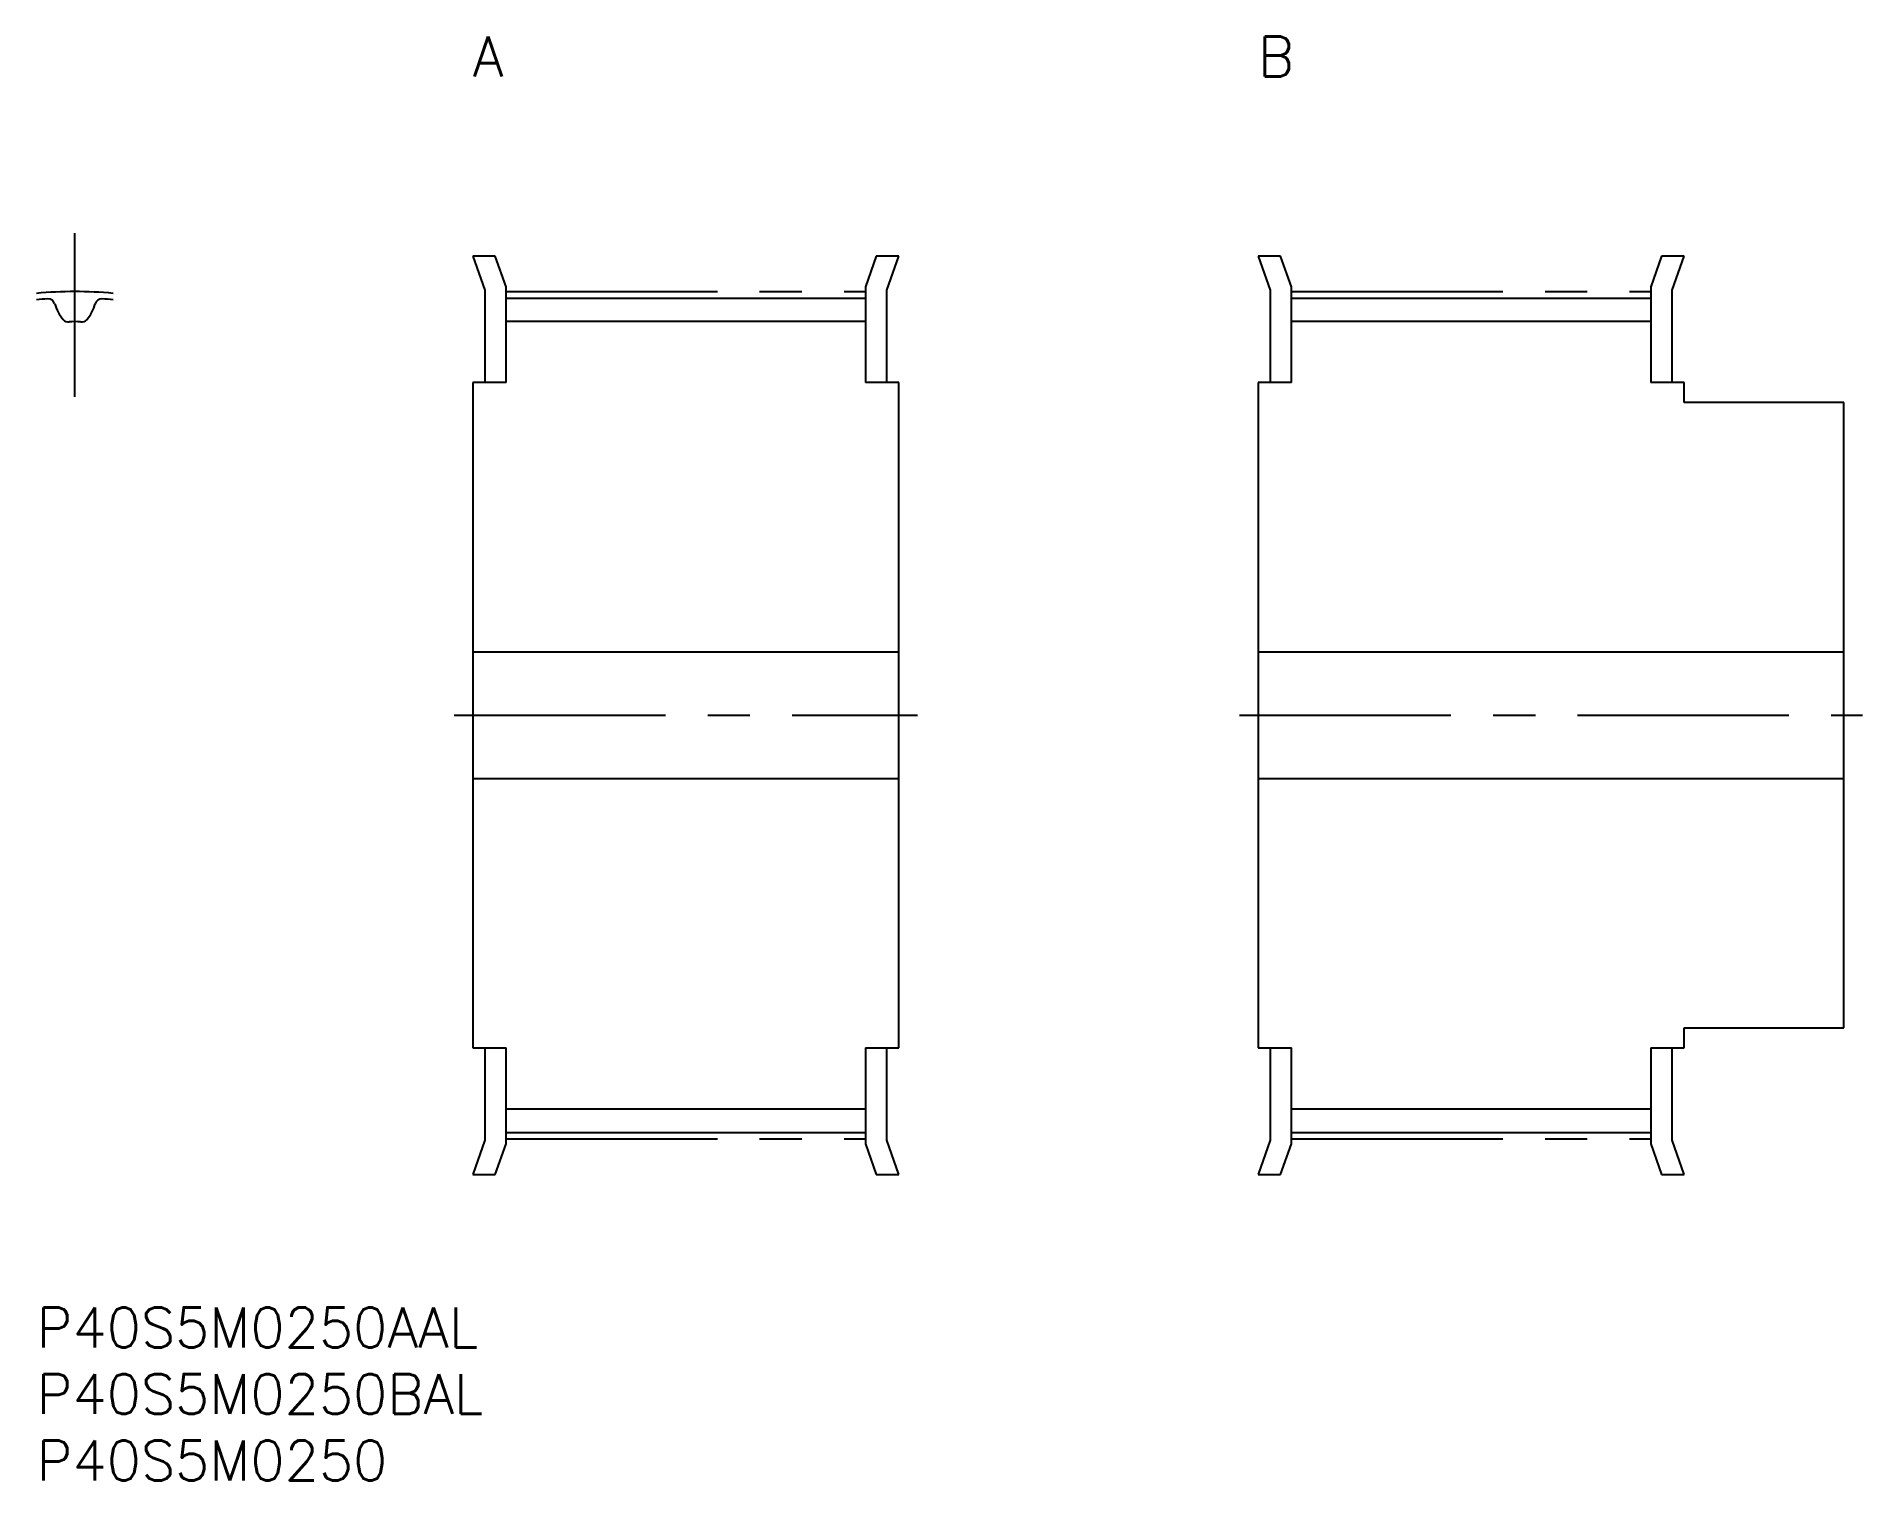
# Model space of a CAD drawing. Extents: x 0 to 137, y -13 to 96.
import ezdxf

# ---------------------------------------------------------------- set-up
doc = ezdxf.new("R2010")
doc.units = 0
doc.header["$LTSCALE"] = 0.5
doc.linetypes.add('CENTER', pattern=[50.8, 31.75, -6.35, 6.35, -6.35])
for name, color, linetype in [('MSM_CENTER', 1, 'CENTER'), ('MSM_CONTINUOUS', 7, 'CONTINUOUS'), ('MSM_PART_NUMBER', 7, 'CONTINUOUS')]:
    doc.layers.add(name, color=color, linetype=linetype)
doc.styles.get("Standard").update_dxf_attribs({"font": 'txt.shx', "height": 1, "bigfont": 'bigfont.shx'})

# ---------------------------------------------------------------- blocks, each defined once
blk = doc.blocks.new('*U36')
at = {"layer": 'MSM_PART_NUMBER'}
blk.add_text('A', height=3, dxfattribs=at).set_placement((32.77, 92.5))
blk = doc.blocks.new('*U37')
at = {"layer": 'MSM_PART_NUMBER'}
blk.add_text('B', height=3, dxfattribs=at).set_placement((91.77, 92.5))
blk = doc.blocks.new('*U38')
at = {"layer": 'MSM_PART_NUMBER'}
blk.add_text('P40S5M0250', height=3, dxfattribs=at).set_placement((0, -13))
blk = doc.blocks.new('*U39')
at = {"layer": 'MSM_PART_NUMBER'}
blk.add_text('P40S5M0250BAL', height=3, dxfattribs=at).set_placement((0, -8))
blk = doc.blocks.new('*U40')
at = {"layer": 'MSM_PART_NUMBER'}
blk.add_text('P40S5M0250AAL', height=3, dxfattribs=at).set_placement((0, -3))

msp = doc.modelspace()

# ---------------------------------------------------------------- linework, layer by layer
at = {"layer": 'MSM_CENTER'}
for p, q in [((2.88, 68.42), (2.88, 80.73)), ((35.27, 76.33), (62.27, 76.33)), ((94.27, 76.33), (121.27, 76.33)), ((31.37, 44.5), (66.17, 44.5)), ((90.37, 44.5), (137.17, 44.5)), ((35.27, 12.67), (62.27, 12.67)), ((94.27, 12.67), (121.27, 12.67))]:
    msp.add_line(p, q, dxfattribs=at)
msp.add_arc((2.88, 44.5), 31.83, 84.8015, 95.1985, dxfattribs=at)
at = {"layer": 'MSM_CONTINUOUS'}
for p, q in [((34.46, 79), (32.77, 79)), ((32.77, 79), (33.67, 76.43)), ((35.27, 76.7), (34.46, 79)), ((63.07, 79), (62.27, 76.7)), ((64.77, 79), (63.07, 79)), ((63.87, 76.43), (64.77, 79)), ((93.46, 79), (91.77, 79)), ((91.77, 79), (92.67, 76.43)), ((94.27, 76.7), (93.46, 79)), ((122.07, 79), (121.27, 76.7)), ((123.77, 79), (122.07, 79)), ((122.87, 76.43), (123.77, 79)), ((33.67, 76.43), (33.67, 69.5)), ((35.27, 69.5), (35.27, 76.7)), ((35.27, 75.85), (62.27, 75.85)), ((62.27, 76.7), (62.27, 69.5)), ((63.87, 69.5), (63.87, 76.43)), ((92.67, 76.43), (92.67, 69.5)), ((94.27, 69.5), (94.27, 76.7)), ((94.27, 75.85), (121.27, 75.85)), ((121.27, 76.7), (121.27, 69.5)), ((122.87, 69.5), (122.87, 76.43)), ((62.27, 74.08), (35.27, 74.08)), ((121.27, 74.08), (94.27, 74.08)), ((32.77, 69.5), (32.77, 19.5)), ((35.27, 69.5), (32.77, 69.5)), ((64.77, 69.5), (62.27, 69.5)), ((64.77, 19.5), (64.77, 69.5)), ((91.77, 69.5), (91.77, 19.5)), ((94.27, 69.5), (91.77, 69.5)), ((123.77, 69.5), (121.27, 69.5)), ((123.77, 68), (123.77, 69.5)), ((135.77, 68), (123.77, 68)), ((135.77, 21), (135.77, 68)), ((64.77, 49.25), (32.77, 49.25)), ((135.77, 49.25), (91.77, 49.25)), ((32.77, 39.75), (64.77, 39.75)), ((91.77, 39.75), (135.77, 39.75)), ((123.77, 19.5), (123.77, 21)), ((123.77, 21), (135.77, 21)), ((32.77, 19.5), (35.27, 19.5)), ((33.67, 19.5), (33.67, 12.57)), ((35.27, 12.3), (35.27, 19.5)), ((62.27, 19.5), (62.27, 12.3)), ((62.27, 19.5), (64.77, 19.5)), ((63.87, 12.57), (63.87, 19.5)), ((91.77, 19.5), (94.27, 19.5)), ((92.67, 19.5), (92.67, 12.57)), ((94.27, 12.3), (94.27, 19.5)), ((121.27, 19.5), (121.27, 12.3)), ((121.27, 19.5), (123.77, 19.5)), ((122.87, 12.57), (122.87, 19.5)), ((35.27, 14.92), (62.27, 14.92)), ((94.27, 14.92), (121.27, 14.92)), ((33.67, 12.57), (32.77, 10)), ((35.27, 13.15), (62.27, 13.15)), ((64.77, 10), (63.87, 12.57)), ((92.67, 12.57), (91.77, 10)), ((94.27, 13.15), (121.27, 13.15)), ((123.77, 10), (122.87, 12.57)), ((34.46, 10), (35.27, 12.3)), ((62.27, 12.3), (63.07, 10)), ((93.46, 10), (94.27, 12.3)), ((121.27, 12.3), (122.07, 10)), ((32.77, 10), (34.46, 10)), ((63.07, 10), (64.77, 10)), ((91.77, 10), (93.46, 10)), ((122.07, 10), (123.77, 10))]:
    msp.add_line(p, q, dxfattribs=at)
for centre, radius, start, end in [((2.88, 44.5), 31.35, 93.7217, 95.2783), ((0.88, 75.28), 0.5, 16.0715, 93.7217), ((4.89, 75.28), 0.5, 86.2783, 163.9285), ((2.88, 44.5), 31.35, 84.7217, 86.2783), ((4.51, 76.33), 3.27, 196.0715, 219.991), ((2.38, 74.55), 0.5, 219.991, 277.6274), ((2.88, 70.81), 3.27, 82.3726, 97.6274), ((3.39, 74.55), 0.5, 262.3726, 320.009), ((1.26, 76.33), 3.28, 320.009, 343.9285)]:
    msp.add_arc(centre, radius, start, end, dxfattribs=at)

# ---------------------------------------------------------------- block references
for name in ['*U36', '*U37', '*U40', '*U39', '*U38']:
    msp.add_blockref(name, (0, 0), dxfattribs=at)

doc.saveas('drawing.dxf')
